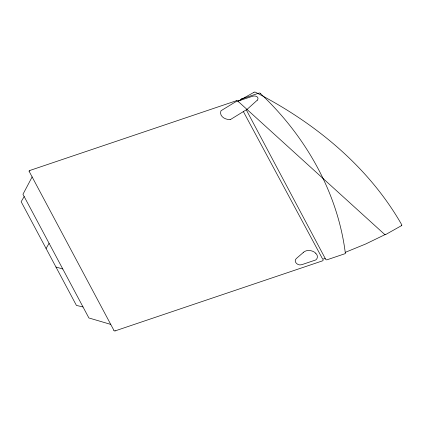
<?xml version="1.0" encoding="UTF-8"?>
<svg xmlns="http://www.w3.org/2000/svg" width="423" height="423" viewBox="0 0 423 423"><rect width="100%" height="100%" fill="white"/><g stroke="black" fill="none" stroke-linecap="round" stroke-linejoin="round"><path stroke-width="0.63" d="M32.132 176.936L22.958 194.289L88.888 317.969L110.736 324.393M24.174 196.563L21.15 201.723L76.426 305.427L83.019 306.955M46.07 248.475L49.094 243.315M257.226 100.225L247.238 109.224L230.831 119.302M303.254 252.547L296.909 258.014C292.494 260.986 297.618 266.146 301.562 264.708A1.137 0.761 -10.8 0 0 301.916 264.634L315.479 260.05A1.137 0.761 -10.8 0 0 316.023 259.727C318.075 258.056 317.736 254.9 315.743 253.335M246.297 109.858L325.71 259.394A1.158 0.772 -10.8 0 0 327.153 259.743L344.56 253.853A1.19 0.793 -10.8 0 0 345.374 252.97M238.963 100.748L253.98 92.309M401.332 225.745L386.062 234.326A1.142 0.761 -10.8 0 1 384.481 234.273L238.704 101.885M385.21 234.532L365.657 244.008L345.237 252.367L345.321 252.975M325.187 258.405L322.728 259.241L243.389 111.619M29.927 170.443L236.293 100.759M241.766 98.908L258.887 93.129A1.19 0.793 -10.8 0 1 260.251 93.277M115.405 330.797L322.363 260.906A1.153 0.767 -10.8 0 0 323.066 259.859M229.927 119.535C225.38 119.794 219.135 116.431 220.854 111.09A1.137 0.761 -10.8 0 1 221.277 110.583L235.341 101.98L252.33 96.328A4.352 2.898 -10.8 0 1 257.115 96.83A4.352 2.898 -10.8 0 1 257.242 100.23M55.958 267.024L62.773 268.98M260.203 93.303C304.782 135.18 337.295 191.222 345.237 252.367M29.229 171.489L113.972 330.469M230.635 119.408A1.147 0.767 -10.8 0 1 230.154 119.529M315.807 253.303A11.135 7.424 -10.8 0 0 308.584 250.421A6.334 4.225 -10.8 0 0 303.201 252.52M29.118 171.526A1.253 0.835 -10.8 0 1 29.89 170.369M236.256 100.685A1.253 0.835 -10.8 0 1 237.837 101.044M240.957 99.997A1.253 0.835 -10.8 0 1 241.729 98.834M115.442 330.865A1.253 0.835 -10.8 0 1 113.861 330.506M238.561 101.901A1.253 0.835 -10.8 0 1 238.9 100.69M253.948 92.283A1.19 0.793 -10.8 0 1 255.407 92.203C314.553 122.527 368.518 166.451 401.76 224.798A1.19 0.793 -10.8 0 1 401.876 224.967M401.813 225.332A1.19 0.793 -10.8 0 1 401.364 225.771"/></g></svg>
